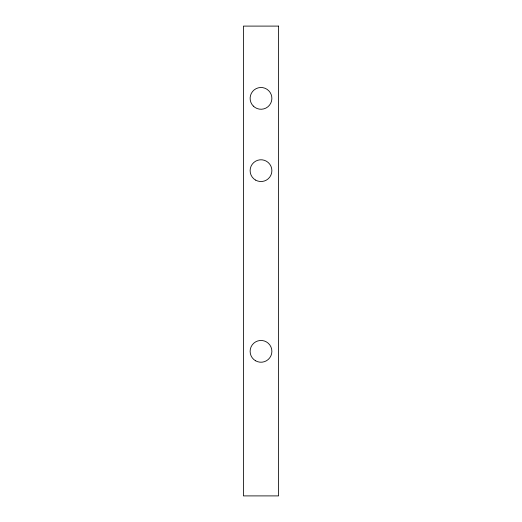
<?xml version="1.0" encoding="UTF-8"?>
<svg xmlns="http://www.w3.org/2000/svg" width="522" height="522" viewBox="0 0 522 522"><rect width="100%" height="100%" fill="white"/><g stroke="black" fill="none" stroke-linecap="round" stroke-linejoin="round"><path stroke-width="0.78" d="M278.591 26.1L243.409 26.1L243.409 495.9L278.591 495.9L278.591 26.1M253.307 106.07A10.884 10.884 0 0 0 271.512 101.196A10.884 10.884 0 0 0 258.181 87.866A10.884 10.884 0 0 0 253.307 106.07M255.558 180.077A10.884 10.884 0 0 0 271.884 170.655A10.884 10.884 0 0 0 255.558 161.226A10.884 10.884 0 0 0 255.558 180.077M255.558 360.774A10.884 10.884 0 0 0 271.884 351.345A10.884 10.884 0 0 0 255.558 341.923A10.884 10.884 0 0 0 255.558 360.774"/></g></svg>
